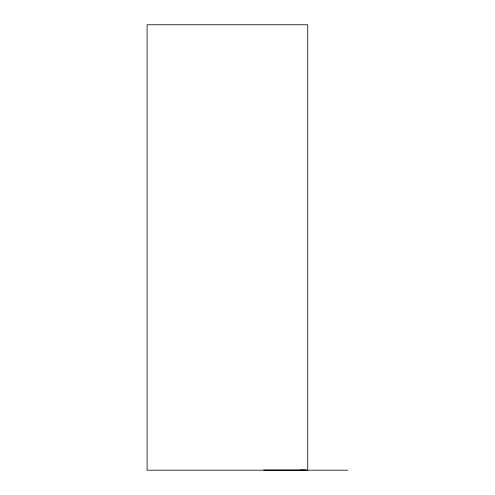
<?xml version="1.0" encoding="UTF-8"?>
<svg xmlns="http://www.w3.org/2000/svg" width="495" height="495" viewBox="0 0 495 495"><rect width="100%" height="100%" fill="white"/><g stroke="black" fill="none" stroke-linecap="round" stroke-linejoin="round"><path stroke-width="0.74" d="M263.724 470.052L306.133 470.052M300.669 470.089L306.133 470.089M347.898 470.188L147.102 470.188L147.102 24.75L307.735 24.75L307.735 470.188"/></g></svg>
